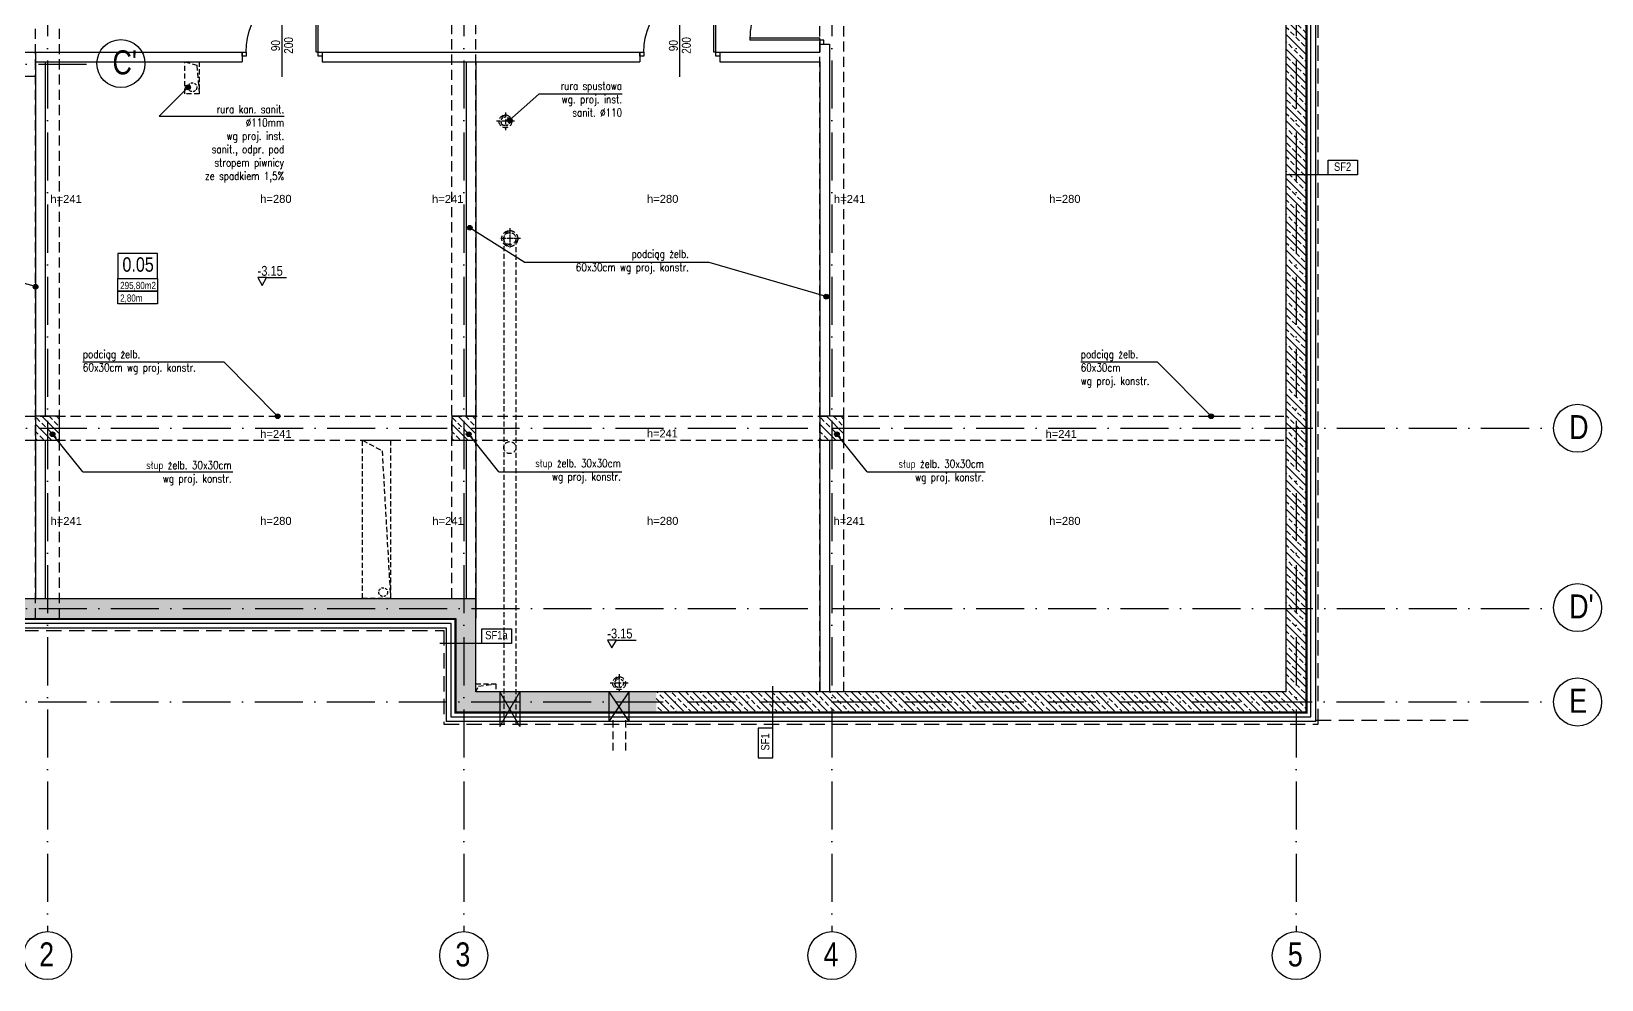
# Model space of a CAD drawing. Header units: millimetres. Extents: x 58205 to 122423, y 1055 to 94479.
# Drawn here: x 69685 to 71647, y 1959 to 3144 of the extents above; entities that cross this region are included whole.
import ezdxf

# ---------------------------------------------------------------- set-up
doc = ezdxf.new("R2010")
doc.units = ezdxf.units.MM
for name, pattern in [('0707_PB_080619_gn_xref$0$ACAD_ISO10W100', [18, 12, -3, 0, -3]), ('ACAD_ISO03W100', [30, 12, -18]), ('ACAD_ISO10W100', [18, 12, -3, 0, -3]), ('HIDDEN', [9.525, 6.35, -3.175])]:
    doc.linetypes.add(name, pattern=pattern)
for name, color, linetype in [('+48_HACZE', 253, 'Continuous'), ('+48_IZOLACJE', 4, 'Continuous'), ('+48_KANALIZACJA DESZCZOWA', 3, 'Continuous'), ('+48_KANALIZACJA SANIT.', 42, 'Continuous'), ('+48_KOTY', 3, 'Continuous'), ('+48_OPISY', 3, 'Continuous'), ('+48_OPISY T', 3, 'Continuous'), ('+48_OPISY_POM', 3, 'Continuous'), ('+48_OPISY_STOLARKA', 3, 'Continuous'), ('+48_OPISY_ŚCIAN', 3, 'Continuous'), ('+48_OSIE', 8, 'Continuous'), ('+48_PODCIĄG', 4, 'ACAD_ISO03W100'), ('+48_PRZEBICIA', 143, 'Continuous'), ('+48_PRZEKRÓJ', 1, 'Continuous'), ('+48_SCIANY', 1, 'Continuous'), ('+48_SPUSTY', 150, 'Continuous'), ('+48_STOLARKA_DRZWI', 3, 'Continuous'), ('+48_WEŁNA', 252, 'Continuous'), ('+48_WIDOK', 5, 'Continuous'), ('SCHODY_', 2, 'Continuous')]:
    doc.layers.add(name, color=color, linetype=linetype)
doc.styles.add('ARIAL', font='ARIAL.TTF')
doc.styles.add('WRP_ARIAL', font='ARIAL.TTF', dxfattribs={"width": 0.8})
doc.linetypes.add('ZIGZAG', pattern='A,0.00254,-5.08,[131,ltypeshp.shx,S=5.08,R=0,X=-5.08,Y=0],-10.16,[131,ltypeshp.shx,S=5.08,R=180,X=5.08,Y=0],-5.08', length=20.32254)

# ---------------------------------------------------------------- blocks, each defined once
blk = doc.blocks.new('OZN_OSI')
at = {"layer": '+48_OSIE', "linetype": 'Continuous', "ltscale": 5}
blk.add_circle((0, -30), 30, dxfattribs=at)
at = {"layer": '+48_OSIE', "linetype": 'Continuous', "ltscale": 5, "style": 'WRP_ARIAL', "width": 0.8}
blk.add_attdef('NR', (-23.3, -43.5), '', height=30, dxfattribs=at)
blk = doc.blocks.new('SCIANA')
at = {"layer": '+48_OPISY_ŚCIAN', "ltscale": 5}
blk.add_line((-25, 0), (25, 0), dxfattribs=at)
blk.add_lwpolyline([(-60, 0), (-25, 0), (-25, 17.5), (-60, 17.5)], close=True, dxfattribs=at)
at = {"layer": '+48_OPISY_ŚCIAN', "ltscale": 5, "style": 'WRP_ARIAL', "width": 0.8}
blk.add_attdef('TYP', (-53.6, 4.8), '', height=10, dxfattribs=at)
blk = doc.blocks.new('OPISY_POM_METKA')
at = {"layer": '+48_OPISY_POM', "ltscale": 5}
for points in [[(0, -70), (109.7, -70), (109.7, 0), (0, 0)], [(109.7, -105), (0, -105), (0, -70), (109.7, -70)]]:
    blk.add_lwpolyline(points, close=True, dxfattribs=at)
at = {"layer": '+48_OPISY_POM'}
blk.add_lwpolyline([(109.7, -140), (0, -140), (0, -105), (109.7, -105)], close=True, dxfattribs=at)
at = {"layer": '+48_OPISY_POM', "ltscale": 5, "style": 'WRP_ARIAL', "width": 0.8}
for tag, p, height in [('NRPOM', (25.8, -50.8), 40), ('POW', (6.4, -99), 20)]:
    blk.add_attdef(tag, p, '', height=height, dxfattribs=at)
at = {"layer": '+48_OPISY_POM', "style": 'WRP_ARIAL', "width": 0.8}
blk.add_attdef('H', (6.4, -134), '', height=20, dxfattribs=at)
blk = doc.blocks.new('koty')
at = {"layer": '+48_KOTY', "color": 3, "ltscale": 5}
blk.add_line((70403.2, 11225), (70423.2, 11225), dxfattribs=at)
blk.add_lwpolyline([(70398.6, 11217.1), (70403.2, 11225), (70394.1, 11225)], close=True, dxfattribs=at)
at = {"layer": '+48_KOTY', "color": 3, "style": 'WRP_ARIAL', "width": 0.8}
blk.add_attdef('POZIOM', (70403.2, 11226.8), '', height=10, dxfattribs=at)
blk = doc.blocks.new('drzwi')
at = {"layer": '+48_STOLARKA_DRZWI'}
for p, q in [((-2, 0), (-2, -70)), ((0, 0), (-2, 0)), ((0, 0), (0, -70)), ((-2, -70), (0, -70))]:
    blk.add_line(p, q, dxfattribs=at)
blk.add_arc((-2, 0), 70, 180, 270, dxfattribs=at)
blk = doc.blocks.new('DRZWI_90')
at = {"layer": '+48_STOLARKA_DRZWI'}
for points in [[(36405.5, 16749.3), (36405.5, 16744.3), (36410.5, 16744.3), (36410.5, 16749.3)], [(36405.5, 16654.3), (36405.5, 16649.3), (36410.5, 16649.3), (36410.5, 16654.3)]]:
    blk.add_lwpolyline(points, close=True, dxfattribs=at)
at = {"layer": '+48_STOLARKA_DRZWI', "xscale": 1.25, "yscale": 1.25, "zscale": 1.25, "rotation": 270}
blk.add_blockref('drzwi', (36405.5, 16654.3), dxfattribs=at)
blk = doc.blocks.new('OPIS_STOLARKA')
at = {"layer": '+48_OPISY_STOLARKA'}
blk.add_line((0, 30), (0, -30), dxfattribs=at)
at = {"layer": '+48_STOLARKA_DRZWI'}
blk.add_circle((0, -45), 15, dxfattribs=at)
at = {"layer": '+48_OPISY_STOLARKA', "style": 'WRP_ARIAL', "width": 0.8}
for tag, p in [('SZER', (-2.3, -15.9)), ('WYS', (14.3, -13.6)), ('OZN', (5, -51.3))]:
    blk.add_attdef(tag, p, '', height=10, rotation=90, dxfattribs=at)

msp = doc.modelspace()

# ---------------------------------------------------------------- hatches: boundary and pattern name
at = {"layer": '+48_HACZE'}
h = msp.add_hatch(dxfattribs=at)
h.set_pattern_fill('ANSI33', color=256, scale=2, angle=90, style=0)
h.paths.add_polyline_path([(70466.026, 2301.471), (70466.026, 2305.671), (70225.484, 2305.671), (70225.484, 2293.171), (70466.026, 2293.171)])
h.paths.add_polyline_path([(70466.026, 2318.171), (70240.484, 2318.171), (70240.484, 2355.412), (70225.484, 2355.412), (70225.484, 2305.671), (70466.026, 2305.671)])
h.paths.add_polyline_path([(70225.484, 2305.671), (70215.484, 2305.671), (70215.484, 2293.171), (70225.484, 2293.171)])
h.paths.add_polyline_path([(70225.484, 2355.412), (70215.484, 2355.412), (70215.484, 2305.671), (70225.484, 2305.671)])
h.paths.add_polyline_path([(70225.484, 2422.671), (70210.484, 2422.671), (70210.484, 2410.171), (70215.484, 2410.171), (70215.484, 2355.412), (70225.484, 2355.412)])
h.paths.add_polyline_path([(70240.484, 2422.671), (70225.484, 2422.671), (70225.484, 2355.412), (70240.484, 2355.412)])
h.paths.add_polyline_path([(70240.484, 2435.171), (70225.484, 2435.171), (70225.484, 2422.671), (70240.484, 2422.671)])
h.paths.add_polyline_path([(70225.484, 2435.171), (70210.484, 2435.171), (70210.484, 2422.671), (70225.484, 2422.671)])
h.paths.add_polyline_path([(70210.484, 2435.171), (69720.484, 2435.171), (69720.484, 2422.671), (70210.484, 2422.671)])
h.paths.add_polyline_path([(70210.484, 2422.671), (69720.484, 2422.671), (69720.484, 2410.171), (70210.484, 2410.171)])
h.paths.add_polyline_path([(69720.484, 2435.171), (69705.484, 2435.171), (69705.484, 2422.671), (69720.484, 2422.671)])
h.paths.add_polyline_path([(69720.484, 2422.671), (69705.484, 2422.671), (69705.484, 2410.171), (69720.484, 2410.171)])
h.paths.add_polyline_path([(69705.484, 2422.671), (69690.484, 2422.671), (69690.484, 2410.171), (69705.484, 2410.171)])
h.paths.add_polyline_path([(69705.484, 2435.171), (69690.484, 2435.171), (69690.484, 2422.671), (69705.484, 2422.671)])
h.paths.add_polyline_path([(69690.484, 2435.171), (69433.195, 2435.171), (69433.195, 2422.671), (69690.484, 2422.671)])
h.paths.add_polyline_path([(69690.484, 2422.671), (69433.195, 2422.671), (69433.195, 2410.171), (69690.484, 2410.171)])
h.paths.add_polyline_path([(69433.195, 2422.671), (69285.484, 2422.671), (69285.484, 2410.171), (69433.195, 2410.171), (69433.195, 2411.538)])
h.paths.add_polyline_path([(69433.195, 2435.171), (69285.484, 2435.171), (69285.484, 2422.671), (69433.195, 2422.671)])
h.paths.add_polyline_path([(69285.484, 2435.171), (68904.515, 2435.171), (68904.515, 2422.671), (69285.484, 2422.671)])
h.paths.add_polyline_path([(69285.484, 2422.671), (68904.515, 2422.671), (68904.515, 2410.171), (69285.484, 2410.171)])
h.paths.add_polyline_path([(68904.515, 2422.671), (68845.484, 2422.671), (68845.484, 2410.171), (68904.515, 2410.171)])
h.paths.add_polyline_path([(68904.515, 2435.171), (68857.984, 2435.171), (68857.984, 2647.671), (68845.484, 2647.671), (68845.484, 2422.671), (68904.515, 2422.671)])
h.paths.add_polyline_path([(68845.484, 2422.671), (68832.984, 2422.671), (68832.984, 2410.171), (68845.484, 2410.171)])
h.paths.add_polyline_path([(68845.484, 2647.671), (68832.984, 2647.671), (68832.984, 2422.671), (68845.484, 2422.671)])
h.paths.add_polyline_path([(68845.484, 2719.263), (68833.429, 2719.263), (68832.984, 2719.263), (68832.984, 2647.671), (68845.484, 2647.671)])
h.paths.add_polyline_path([(68857.984, 2719.263), (68845.484, 2719.263), (68845.484, 2647.671), (68857.984, 2647.671)])
h.paths.add_polyline_path([(68857.984, 2949.304), (68845.484, 2949.304), (68845.484, 2719.263), (68857.984, 2719.263)])
h.paths.add_polyline_path([(68845.484, 2949.304), (68832.984, 2949.304), (68832.984, 2719.263), (68844.801, 2719.263), (68845.484, 2719.263)])
h.paths.add_polyline_path([(68845.484, 3102.671), (68832.984, 3102.671), (68832.984, 2949.304), (68845.484, 2949.304)])
h.paths.add_polyline_path([(68857.984, 3094.671), (68857.984, 3102.671), (68845.484, 3102.671), (68845.484, 2949.304), (68857.984, 2949.304)])
h.paths.add_polyline_path([(68857.984, 3240.171), (68857.984, 3252.671), (68845.484, 3252.671), (68845.484, 3102.671), (68857.984, 3102.671)])
h.paths.add_polyline_path([(68845.484, 3252.671), (68832.984, 3252.671), (68832.984, 3102.671), (68845.484, 3102.671)])
h.paths.add_polyline_path([(68845.484, 3542.146), (68832.984, 3542.146), (68832.984, 3252.671), (68845.484, 3252.671)])
h.paths.add_polyline_path([(68857.984, 3542.146), (68845.484, 3542.146), (68845.484, 3252.671), (68857.984, 3252.671)])
h.paths.add_polyline_path([(68845.484, 3877.671), (68832.984, 3877.671), (68832.984, 3542.146), (68845.484, 3542.146)])
h.paths.add_polyline_path([(68857.984, 3877.671), (68845.484, 3877.671), (68845.484, 3542.146), (68857.984, 3542.146)])
h.paths.add_polyline_path([(68845.484, 3980.171), (68832.984, 3980.171), (68832.984, 3877.671), (68845.484, 3877.671)])
h.paths.add_polyline_path([(68857.984, 3980.171), (68845.484, 3980.171), (68845.484, 3877.671), (68857.984, 3877.671)])
h = msp.add_hatch(dxfattribs=at)
h.set_pattern_fill('ANSI33', color=256, scale=2, angle=90, style=0)
h.paths.add_polyline_path([(71277.984, 3252.671), (71265.484, 3252.671), (71265.484, 2647.671), (71277.984, 2647.671)])
h.paths.add_polyline_path([(71265.484, 3252.671), (71252.984, 3252.671), (71252.984, 2647.671), (71265.484, 2647.671)])
h.paths.add_polyline_path([(71265.484, 3542.146), (71252.984, 3542.146), (71252.984, 3252.671), (71265.484, 3252.671)])
h.paths.add_polyline_path([(71277.984, 3542.146), (71265.484, 3542.146), (71265.484, 3252.671), (71277.984, 3252.671)])
h = msp.add_hatch(dxfattribs=at)
h.set_pattern_fill('ANSI33', color=256, scale=2, angle=90, style=0)
h.set_pattern_definition([(135, (420, -1230), (-8.9802561, -8.9802561), []), (135, (420, -1221.02), (-8.9802561, -8.9802561), [6.35, -3.175])])
h.paths.add_polyline_path([(69690.484, 2632.671), (69720.484, 2632.671), (69720.484, 2662.671), (69690.484, 2662.671)])
h = msp.add_hatch(dxfattribs=at)
h.set_pattern_fill('ANSI33', color=256, scale=2, angle=90, style=0)
h.set_pattern_definition([(135, (940, -1230), (-8.9802561, -8.9802561), []), (135, (940, -1221.02), (-8.9802561, -8.9802561), [6.35, -3.175])])
h.paths.add_polyline_path([(70210.484, 2632.671), (70240.484, 2632.671), (70240.484, 2662.671), (70210.484, 2662.671)])
h = msp.add_hatch(dxfattribs=at)
h.set_pattern_fill('ANSI33', color=256, scale=2, angle=90, style=0)
h.set_pattern_definition([(135, (1400, -1230), (-8.9802561, -8.9802561), []), (135, (1400, -1221.02), (-8.9802561, -8.9802561), [6.35, -3.175])])
h.paths.add_polyline_path([(70670.484, 2632.671), (70700.484, 2632.671), (70700.484, 2662.671), (70670.484, 2662.671)])
h = msp.add_hatch(dxfattribs=at)
h.set_pattern_fill('ANSI33', color=256, scale=2, angle=90, style=0)
h.paths.add_polyline_path([(71277.984, 2647.671), (71265.484, 2647.671), (71265.484, 2422.671), (71277.984, 2422.671)])
h.paths.add_polyline_path([(71265.484, 2647.671), (71252.984, 2647.671), (71252.984, 2422.671), (71265.484, 2422.671)])
h = msp.add_hatch(dxfattribs=at)
h.set_pattern_fill('ANSI33', color=256, scale=2, angle=90, style=0)
h.paths.add_polyline_path([(70685.484, 2318.171), (70466.026, 2318.171), (70466.026, 2305.671), (70685.484, 2305.671)])
h.paths.add_polyline_path([(70685.484, 2305.671), (70466.026, 2305.671), (70466.026, 2301.471), (70466.026, 2294.171), (70685.484, 2294.171)])
h.paths.add_polyline_path([(71265.484, 2422.671), (71252.984, 2422.671), (71252.984, 2318.171), (70685.484, 2318.171), (70685.484, 2305.671), (71265.484, 2305.671)])
h.paths.add_polyline_path([(71265.484, 2305.671), (70685.484, 2305.671), (70685.484, 2294.171), (71265.484, 2294.171)])
h.paths.add_polyline_path([(71277.984, 2422.671), (71265.484, 2422.671), (71265.484, 2305.671), (71277.984, 2305.671)])
h.paths.add_polyline_path([(71277.984, 2305.671), (71265.484, 2305.671), (71265.484, 2294.171), (71277.984, 2294.171)])
at = {"layer": '+48_OPISY T'}
h = msp.add_hatch(color=256, dxfattribs=at)
edge = h.paths.add_edge_path()
edge.add_arc((69880.998, 3073.671), 3, 0, 360)
h = msp.add_hatch(color=256, dxfattribs=at)
edge = h.paths.add_edge_path()
edge.add_arc((70282.783, 3032.643), 3, 0, 360)
h = msp.add_hatch(color=256, dxfattribs=at)
edge = h.paths.add_edge_path()
edge.add_arc((70232.878, 2898.215), 3, 0, 360)
h = msp.add_hatch(color=256, dxfattribs=at)
edge = h.paths.add_edge_path()
edge.add_arc((69690.484, 2824.448), 3, 0, 360)
h = msp.add_hatch(color=256, dxfattribs=at)
edge = h.paths.add_edge_path()
edge.add_arc((70678.428, 2812.112), 3, 0, 360)
h = msp.add_hatch(color=256, dxfattribs=at)
edge = h.paths.add_edge_path()
edge.add_arc((69992.915, 2662.671), 3, 0, 360)
h = msp.add_hatch(color=256, dxfattribs=at)
edge = h.paths.add_edge_path()
edge.add_arc((71159.214, 2662.671), 3, 0, 360)
h = msp.add_hatch(color=256, dxfattribs=at)
edge = h.paths.add_edge_path()
edge.add_arc((69711.637, 2640.235), 3, 0, 360)
h = msp.add_hatch(color=256, dxfattribs=at)
edge = h.paths.add_edge_path()
edge.add_arc((70231.637, 2640.235), 3, 0, 360)
h = msp.add_hatch(color=256, dxfattribs=at)
edge = h.paths.add_edge_path()
edge.add_arc((70691.637, 2640.235), 3, 0, 360)

# ---------------------------------------------------------------- linework, layer by layer
at = {"layer": '+48_IZOLACJE', "linetype": 'ACAD_ISO03W100', "ltscale": 0.5}
msp.add_lwpolyline([(68345.984, 3438.793, 2, 2, 0), (68345.984, 4503.171, 2, 2, 0), (68831.984, 4503.171, 2, 2, 0), (71278.984, 4503.171, 2, 2, 0), (71278.984, 2292.171, 2, 2, 0), (70214.484, 2292.171, 2, 2, 0), (70214.484, 2409.171, 2, 2, 0), (68831.984, 2409.171, 2, 2, 0), (68831.984, 3826.648, 0, 0, 0)], format="xyseb", dxfattribs=at)
at = {"layer": '+48_KANALIZACJA DESZCZOWA', "linetype": 'HIDDEN', "ltscale": 1.5}
for p, q in [((70411.538, 2283.171), (70411.538, 2242.945)), ((70427.538, 2283.171), (70427.538, 2242.945))]:
    msp.add_line(p, q, dxfattribs=at)
at = {"layer": '+48_KANALIZACJA SANIT.', "linetype": 'HIDDEN', "ltscale": 0.5}
for centre in [(69886.498, 3073.671), (70124.737, 2442.954)]:
    msp.add_circle(centre, 5.5, dxfattribs=at)
at = {"layer": '+48_OPISY'}
for p, q in [((69844.862, 3037.801), (69880.998, 3073.671)), ((70319.164, 3065.05), (70282.783, 3032.643)), ((70423.245, 3065.05), (70319.164, 3065.05)), ((69844.862, 3037.801), (70001.048, 3037.801)), ((70300.92, 2855.164), (70233.366, 2897.61)), ((69580.644, 2855.164), (69689.996, 2825.053)), ((70300.92, 2855.164), (70531.704, 2855.164)), ((70531.704, 2855.164), (70677.94, 2812.717)), ((69926.023, 2730.149), (69749.615, 2730.149)), ((69926.023, 2730.149), (69992.915, 2662.671)), ((71092.373, 2730.149), (70996.323, 2730.149)), ((71092.373, 2730.149), (71159.214, 2662.671)), ((69749.413, 2593.363), (69711.637, 2640.235)), ((70269.413, 2593.363), (70231.637, 2640.235)), ((70729.413, 2593.363), (70691.637, 2640.235)), ((69749.413, 2593.363), (69936.846, 2593.363)), ((70269.413, 2593.363), (70422.977, 2593.363)), ((70729.413, 2593.363), (70876.791, 2593.363))]:
    msp.add_line(p, q, dxfattribs=at)
at = {"layer": '+48_OPISY T'}
for centre in [(69880.998, 3073.671), (70282.783, 3032.643), (70232.878, 2898.215), (69690.484, 2824.448), (70678.428, 2812.112), (69992.915, 2662.671), (71159.214, 2662.671), (69711.637, 2640.235), (70231.637, 2640.235), (70691.637, 2640.235)]:
    msp.add_circle(centre, 3, dxfattribs=at)
at = {"layer": '+48_OSIE', "linetype": 'ACAD_ISO10W100', "ltscale": 5}
for p, q in [((69705.484, 4729.061), (69705.484, 2018.827)), ((70225.484, 4729.061), (70225.484, 2018.827)), ((70685.484, 4729.061), (70685.484, 2018.827)), ((71265.484, 4729.061), (71265.484, 2018.827)), ((67891.938, 3102.671), (69767.072, 3102.671)), ((67892.37, 2647.671), (71587.052, 2647.671)), ((67892.374, 2422.671), (71587.052, 2422.671)), ((67891.929, 2305.671), (71587.052, 2305.671))]:
    msp.add_line(p, q, dxfattribs=at)
at = {"layer": '+48_PODCIĄG', "linetype": 'HIDDEN', "ltscale": 2}
for p, q in [((69690.484, 2410.222), (69690.484, 4477.173)), ((69720.484, 2410.222), (69720.484, 4477.173)), ((70210.484, 2435.171), (70210.484, 4477.173)), ((70240.484, 2435.171), (70240.484, 4477.173)), ((70670.484, 2318.171), (70670.484, 4477.173)), ((70700.484, 2318.171), (70700.484, 4477.173)), ((68857.984, 3117.671), (69690.484, 3117.671)), ((68857.984, 3087.671), (69690.484, 3087.671)), ((68857.984, 2662.671), (71249.984, 2662.671)), ((68857.984, 2632.671), (71249.984, 2632.671))]:
    msp.add_line(p, q, dxfattribs=at)
at = {"layer": '+48_PRZEBICIA', "linetype": '0707_PB_080619_gn_xref$0$ACAD_ISO10W100', "ltscale": 0.5}
for p, q in [((70277.484, 3042.371), (70277.484, 3019.971)), ((70288.684, 3031.171), (70266.284, 3031.171)), ((70296.184, 2884.671), (70269.784, 2884.671)), ((70294.184, 2884.671), (70271.784, 2884.671)), ((70282.984, 2897.871), (70282.984, 2871.471)), ((70282.984, 2895.871), (70282.984, 2873.471)), ((70419.538, 2340.322), (70419.538, 2317.922)), ((70430.738, 2329.122), (70408.338, 2329.122))]:
    msp.add_line(p, q, dxfattribs=at)
at = {"layer": '+48_PRZEBICIA', "linetype": 'HIDDEN'}
for p, q in [((70275.484, 2884.671), (70275.484, 2275.171)), ((70290.484, 2883.671), (70290.484, 2275.171))]:
    msp.add_line(p, q, dxfattribs=at)
for points in [[(69894.984, 3105.671), (69894.984, 3065.671), (69876.984, 3065.671), (69876.984, 3105.671)], [(70098.984, 2632.671), (70133.93, 2632.671), (70133.93, 2435.171), (70098.984, 2435.171)], [(70240.484, 2328.171), (70265.484, 2328.171), (70265.484, 2318.171), (70240.484, 2318.171)]]:
    msp.add_lwpolyline(points, close=True, dxfattribs=at)
for points in [[(69876.984, 3105.671), (69891.793, 3101.2), (69894.984, 3065.671)], [(70098.984, 2632.671), (70123.442, 2619.472), (70133.93, 2435.171)], [(70240.484, 2318.171), (70243.84, 2325.433), (70265.484, 2328.171)]]:
    msp.add_lwpolyline(points, dxfattribs=at)
for centre, radius in [((70277.484, 3031.171), 8), ((70282.984, 2884.671), 10), ((70282.984, 2884.671), 7.5), ((70282.984, 2623.474), 7.5), ((70419.538, 2329.122), 8)]:
    msp.add_circle(centre, radius, dxfattribs=at)
for centre, radius, start, end in [((70280.552, 3031.171), 8.568, 110.982954, 249.017046), ((70285.9, 2884.671), 10.417, 106.260929, 253.739071), ((70422.607, 2329.122), 8.568, 110.982954, 249.017046)]:
    msp.add_arc(centre, radius, start, end, dxfattribs=at)
at = {"layer": '+48_PRZEKRÓJ'}
msp.add_lwpolyline([(70240.484, 2318.171), (70240.484, 2400.222)], dxfattribs=at)
at = {"layer": '+48_SCIANY', "ltscale": 0.3}
for p, q in [((71277.984, 2293.171), (71277.984, 4502.176)), ((71252.984, 2318.171), (71252.984, 4477.187))]:
    msp.add_line(p, q, dxfattribs=at)
at = {"layer": '+48_SCIANY', "ltscale": 3}
for p, q in [((68857.984, 2435.171), (70240.484, 2435.171)), ((68832.984, 2410.171), (70215.484, 2410.171)), ((70215.484, 2410.171), (70215.484, 2293.171)), ((71252.984, 2318.171), (70240.484, 2318.171)), ((70215.484, 2293.171), (71277.984, 2293.171))]:
    msp.add_line(p, q, dxfattribs=at)
at = {"layer": '+48_SCIANY', "ltscale": 0.1}
for p, q in [((70295.484, 2275.171), (70270.484, 2318.171)), ((70270.484, 2275.171), (70295.484, 2318.171)), ((70270.484, 2318.171), (70270.484, 2275.171)), ((70295.484, 2318.171), (70295.484, 2275.171))]:
    msp.add_line(p, q, dxfattribs=at)
at = {"layer": '+48_SCIANY'}
for p, q in [((70407.038, 2281.171), (70407.038, 2318.171)), ((70407.038, 2281.171), (70432.038, 2318.171)), ((70432.038, 2281.171), (70407.038, 2318.171)), ((70432.038, 2281.171), (70432.038, 2318.171))]:
    msp.add_line(p, q, dxfattribs=at)
at = {"layer": '+48_SCIANY', "ltscale": 0.3}
for points in [[(70670.484, 3127.671), (70682.484, 3127.671)], [(70670.484, 3127.671), (70670.484, 3117.671)], [(70682.484, 3127.671), (70682.484, 2662.671)], [(69690.484, 3117.671), (69690.484, 2662.671)], [(69690.484, 3117.671), (69948.484, 3117.671)], [(69690.484, 3105.671), (69948.484, 3105.671)], [(69702.484, 3105.671), (69702.484, 2662.671)], [(69948.484, 3117.671), (69948.484, 3105.671)], [(70048.484, 3117.671), (70048.484, 3105.671)], [(70048.484, 3117.671), (70445.484, 3117.671)], [(70048.484, 3105.671), (70445.484, 3105.671)], [(70228.484, 3105.671), (70228.484, 2662.671)], [(70240.484, 3105.671), (70240.484, 2662.671)], [(70445.484, 3117.671), (70445.484, 3105.671)], [(70545.484, 3117.671), (70545.484, 3105.671)], [(70545.484, 3117.671), (70670.484, 3117.671)], [(70545.484, 3105.671), (70670.484, 3105.671)], [(70670.484, 3105.671), (70670.484, 2662.671)], [(69690.484, 2632.671), (69690.484, 2435.171)], [(69702.484, 2632.671), (69702.484, 2435.171)], [(70228.484, 2632.671), (70228.484, 2435.171)], [(70240.484, 2632.671), (70240.484, 2435.171)], [(70670.484, 2632.671), (70670.484, 2318.171)], [(70682.484, 2632.671), (70682.484, 2318.171)]]:
    msp.add_lwpolyline(points, dxfattribs=at)
at = {"layer": '+48_SCIANY', "ltscale": 3}
for points in [[(69690.484, 2632.671), (69720.484, 2632.671), (69720.484, 2662.671), (69690.484, 2662.671)], [(70210.484, 2632.671), (70240.484, 2632.671), (70240.484, 2662.671), (70210.484, 2662.671)], [(70670.484, 2632.671), (70700.484, 2632.671), (70700.484, 2662.671), (70670.484, 2662.671)]]:
    msp.add_lwpolyline(points, close=True, dxfattribs=at)
msp.add_lwpolyline([(70240.484, 2435.171), (70240.484, 2410.222)], dxfattribs=at)
at = {"layer": '+48_SCIANY'}
msp.add_lwpolyline([(70240.484, 2318.171), (70240.484, 2435.171)], dxfattribs=at)
at = {"layer": '+48_SPUSTY', "color": 150, "linetype": 'HIDDEN', "ltscale": 0.5}
for centre in [(70277.484, 3031.171), (70419.538, 2329.122)]:
    msp.add_circle(centre, 5.5, dxfattribs=at)
at = {"layer": '+48_WEŁNA', "linetype": 'ZIGZAG', "ltscale": 0.9}
for p, q in [((71283.984, 2287.171), (71283.984, 4508.171)), ((68826.984, 2404.171), (70209.484, 2404.171)), ((70209.484, 2404.171), (70209.484, 2287.17)), ((70209.484, 2287.17), (71283.984, 2287.171))]:
    msp.add_line(p, q, dxfattribs=at)
at = {"layer": '+48_WIDOK'}
for p, q in [((71289.984, 2281.171), (71289.984, 4514.171)), ((68820.984, 2398.171), (70203.484, 2398.171)), ((70203.484, 2398.171), (70203.484, 2281.171)), ((71289.984, 2281.171), (70203.484, 2281.171))]:
    msp.add_line(p, q, dxfattribs=at)
at = {"layer": '+48_WIDOK', "linetype": 'HIDDEN', "ltscale": 3}
for p, q in [((71292.984, 2278.171), (71292.984, 4517.171)), ((68817.984, 2395.171), (70200.484, 2395.171)), ((70200.484, 2395.171), (70200.484, 2278.171)), ((70200.484, 2278.171), (71292.984, 2278.171))]:
    msp.add_line(p, q, dxfattribs=at)
msp.add_lwpolyline([(71289.984, 2283.171), (71487.052, 2283.171)], dxfattribs=at)

# ---------------------------------------------------------------- block references
at = {"layer": '+48_KOTY'}
ref = msp.add_blockref('koty', (-16757.559, -10993.232), dxfattribs=dict(at, xscale=1.231999999701657, yscale=1.231999999697109, zscale=1.231999999697182))
ref.add_attrib('POZIOM', '-3.15', (69967.935, 2838.164), dxfattribs={"color": 3, "height": 12.32, "style": 'WRP_ARIAL', "width": 0.8})
ref = msp.add_blockref('koty', (-16320.657, -11446.29), dxfattribs=dict(at, xscale=1.231999999701657, yscale=1.231999999697109, zscale=1.231999999697182))
ref.add_attrib('POZIOM', '-3.15', (70404.837, 2385.106), dxfattribs={"color": 3, "height": 12.32, "style": 'WRP_ARIAL', "width": 0.8})
at = {"layer": '+48_OPISY_POM'}
ref = msp.add_blockref('OPISY_POM_METKA', (69793.31, 2866.129), dxfattribs=dict(at, xscale=0.4499999999970896, yscale=0.4499999999998181, zscale=0.4499999999998437))
ref.add_attrib('H', '2,80m', (69796.169, 2805.84), dxfattribs={"height": 9, "style": 'WRP_ARIAL', "width": 0.8})
ref.add_attrib('NRPOM', '0.05', (69799.022, 2843.269), dxfattribs={"ltscale": 5, "height": 18, "style": 'WRP_ARIAL', "width": 0.8})
ref.add_attrib('POW', '295,80m2', (69796.169, 2821.59), dxfattribs={"ltscale": 5, "height": 9, "style": 'WRP_ARIAL', "width": 0.8})
at = {"layer": '+48_OPISY_STOLARKA'}
ref = msp.add_blockref('OPIS_STOLARKA', (69998.484, 3120.501), dxfattribs=dict(at, xscale=-1.120000000009895, yscale=1.120000000009895, zscale=1.12, rotation=180))
ref.add_attrib('SZER', '90', (69995.938, 3118.789), dxfattribs={"height": 11.2, "rotation": 90, "style": 'WRP_ARIAL', "width": 0.8})
ref.add_attrib('WYS', '200', (70012.143, 3115.53), dxfattribs={"height": 11.2, "rotation": 90, "style": 'WRP_ARIAL', "width": 0.8})
ref = msp.add_blockref('OPIS_STOLARKA', (70495.484, 3120.501), dxfattribs=dict(at, xscale=-1.120000000009895, yscale=1.120000000009895, zscale=1.12, rotation=180))
ref.add_attrib('SZER', '90', (70492.938, 3118.789), dxfattribs={"height": 11.2, "rotation": 90, "style": 'WRP_ARIAL', "width": 0.8})
ref.add_attrib('WYS', '200', (70509.143, 3115.53), dxfattribs={"height": 11.2, "rotation": 90, "style": 'WRP_ARIAL', "width": 0.8})
at = {"layer": '+48_OPISY_ŚCIAN'}
ref = msp.add_blockref('SCIANA', (71279.234, 2964.244), dxfattribs=dict(at, xscale=-1.049999999999272, yscale=1.049999999999955, zscale=1.05))
ref.add_attrib('TYP', 'SF2', (71312.724, 2969.284), dxfattribs={"ltscale": 5, "height": 10.5, "style": 'WRP_ARIAL', "width": 0.8})
ref = msp.add_blockref('SCIANA', (70221.973, 2378.889), dxfattribs=dict(at, xscale=-1.049999999999272, yscale=1.049999999999955, zscale=1.05))
ref.add_attrib('TYP', 'SF1a', (70252.276, 2383.929), dxfattribs={"ltscale": 5, "height": 10.5, "style": 'WRP_ARIAL', "width": 0.8})
ref = msp.add_blockref('SCIANA', (70611.524, 2299.038), dxfattribs=dict(at, xscale=1.049999999999955, yscale=1.049999999999955, zscale=1.05, rotation=90))
ref.add_attrib('TYP', 'SF1', (70607.302, 2244.979), dxfattribs={"ltscale": 5, "height": 10.5, "rotation": 90, "style": 'WRP_ARIAL', "width": 0.8})
at = {"layer": '+48_STOLARKA_DRZWI'}
msp.add_blockref('DRZWI_90', (34265.025, -13521.658), dxfattribs=at)
at = {"layer": '+48_STOLARKA_DRZWI', "xscale": -1, "rotation": 90}
for p in [(86697.813, 39523.13), (87194.813, 39523.13)]:
    msp.add_blockref('DRZWI_90', p, dxfattribs=at)
at = {"layer": 'SCHODY_'}
ref = msp.add_blockref('OZN_OSI', (69797.072, 3133.362), dxfattribs=at)
ref.add_attrib('NR', "C'", (69786.602, 3089.82), dxfattribs={"layer": '+48_OSIE', "linetype": 'Continuous', "ltscale": 5, "height": 30, "style": 'WRP_ARIAL', "width": 0.8})
ref = msp.add_blockref('OZN_OSI', (71617.052, 2677.671), dxfattribs=at)
ref.add_attrib('NR', 'D', (71606.582, 2634.13), dxfattribs={"layer": '+48_OSIE', "linetype": 'Continuous', "ltscale": 5, "height": 30, "style": 'WRP_ARIAL', "width": 0.8})
ref = msp.add_blockref('OZN_OSI', (71617.052, 2453.613), dxfattribs=at)
ref.add_attrib('NR', "D'", (71606.582, 2410.071), dxfattribs={"layer": '+48_OSIE', "linetype": 'Continuous', "ltscale": 5, "height": 30, "style": 'WRP_ARIAL', "width": 0.8})
ref = msp.add_blockref('OZN_OSI', (71617.052, 2335.671), dxfattribs=at)
ref.add_attrib('NR', 'E', (71606.582, 2292.13), dxfattribs={"layer": '+48_OSIE', "linetype": 'Continuous', "ltscale": 5, "height": 30, "style": 'WRP_ARIAL', "width": 0.8})
ref = msp.add_blockref('OZN_OSI', (69705.484, 2018.827), dxfattribs=at)
ref.add_attrib('NR', '2', (69695.014, 1975.286), dxfattribs={"layer": '+48_OSIE', "linetype": 'Continuous', "ltscale": 5, "height": 30, "style": 'WRP_ARIAL', "width": 0.8})
ref = msp.add_blockref('OZN_OSI', (70225.484, 2018.827), dxfattribs=at)
ref.add_attrib('NR', '3', (70215.014, 1975.286), dxfattribs={"layer": '+48_OSIE', "linetype": 'Continuous', "ltscale": 5, "height": 30, "style": 'WRP_ARIAL', "width": 0.8})
ref = msp.add_blockref('OZN_OSI', (70685.484, 2018.827), dxfattribs=at)
ref.add_attrib('NR', '4', (70675.014, 1975.286), dxfattribs={"layer": '+48_OSIE', "linetype": 'Continuous', "ltscale": 5, "height": 30, "style": 'WRP_ARIAL', "width": 0.8})
ref = msp.add_blockref('OZN_OSI', (71265.484, 2018.827), dxfattribs=at)
ref.add_attrib('NR', '5', (71255.014, 1975.286), dxfattribs={"layer": '+48_OSIE', "linetype": 'Continuous', "ltscale": 5, "height": 30, "style": 'WRP_ARIAL', "width": 0.8})

# ---------------------------------------------------------------- texts
at = {"layer": '+48_OPISY'}
for s, insert, char_height, width, attachment_point, style in [('{\\Fromans|c238;rura spustowa\\Pwg. proj. inst. \\Psanit. %%C110}', (70423.245, 3080.384), 10, 267.38166, 3, 'WRP_ARIAL'), ('{\\Fromans|c238;rura kan. sanit. \\P%%C110mm\\Pwg proj. inst. \\Psanit., odpr. pod \\Pstropem piwnicy \\Pze spadkiem 1,5%}', (70001.048, 3051.253), 10, 267.38166, 3, 'WRP_ARIAL'), ('h=241', (69708.968, 2929.129), 10, 117.46917, 7, 'ARIAL'), ('h=280', (69971.137, 2929.129), 10, 117.46917, 7, 'ARIAL'), ('h=241', (70185.797, 2929.129), 10, 113.45126, 7, 'ARIAL'), ('h=280', (70454.41, 2929.129), 10, 117.46917, 7, 'ARIAL'), ('h=241', (70687.998, 2929.129), 10, 117.46917, 7, 'ARIAL'), ('h=280', (70956.842, 2929.129), 10, 117.46917, 7, 'ARIAL'), ('{\\Fromans|c238;podciąg żelb.\\P60x30cm wg proj. konstr.}', (70506.791, 2870.549), 10, 267.38166, 3, 'WRP_ARIAL'), ('{\\Fromans|c238;podciąg żelb.\\P60x30cm wg proj. konstr.}', (69749.615, 2745.296), 10, 235.93626, 1, 'WRP_ARIAL'), ('{\\Fromans|c238;podciąg żelb.\\P60x30cm \\Pwg proj. konstr.}', (70996.323, 2745.209), 10, 235.93626, 1, 'WRP_ARIAL'), ('h=241', (69971.137, 2635.549), 10, 117.46917, 7, 'ARIAL'), ('h=241', (70454.41, 2636.292), 9.8, 115.11979, 7, 'ARIAL'), ('h=241', (70952.268, 2635.595), 10, 117.46917, 7, 'ARIAL'), ('{\\Fromans|c238;słup żelb. 30x30cm \\Pwg proj. konstr.}', (69935.532, 2606.605), 10, 267.38166, 3, 'WRP_ARIAL'), ('{\\Fromans|c238;słup żelb. 30x30cm \\Pwg proj. konstr.}', (70421.664, 2608.992), 10, 267.38166, 3, 'WRP_ARIAL'), ('{\\Fromans|c238;słup żelb. 30x30cm \\Pwg proj. konstr.}', (70875.477, 2608.311), 10, 267.38166, 3, 'WRP_ARIAL'), ('h=241', (69709.152, 2526.81), 10, 117.46917, 7, 'ARIAL'), ('h=280', (69971.137, 2526.81), 10, 117.46917, 7, 'ARIAL'), ('h=241', (70186.224, 2526.81), 10, 117.46917, 7, 'ARIAL'), ('h=280', (70454.41, 2526.81), 10, 117.46917, 7, 'ARIAL'), ('h=241', (70687.331, 2526.81), 10, 117.46917, 7, 'ARIAL'), ('h=280', (70956.842, 2526.81), 10, 117.46917, 7, 'ARIAL')]:
    msp.add_mtext(s, dxfattribs=dict(at, insert=insert, char_height=char_height, width=width, attachment_point=attachment_point, style=style))

doc.saveas('drawing.dxf')
